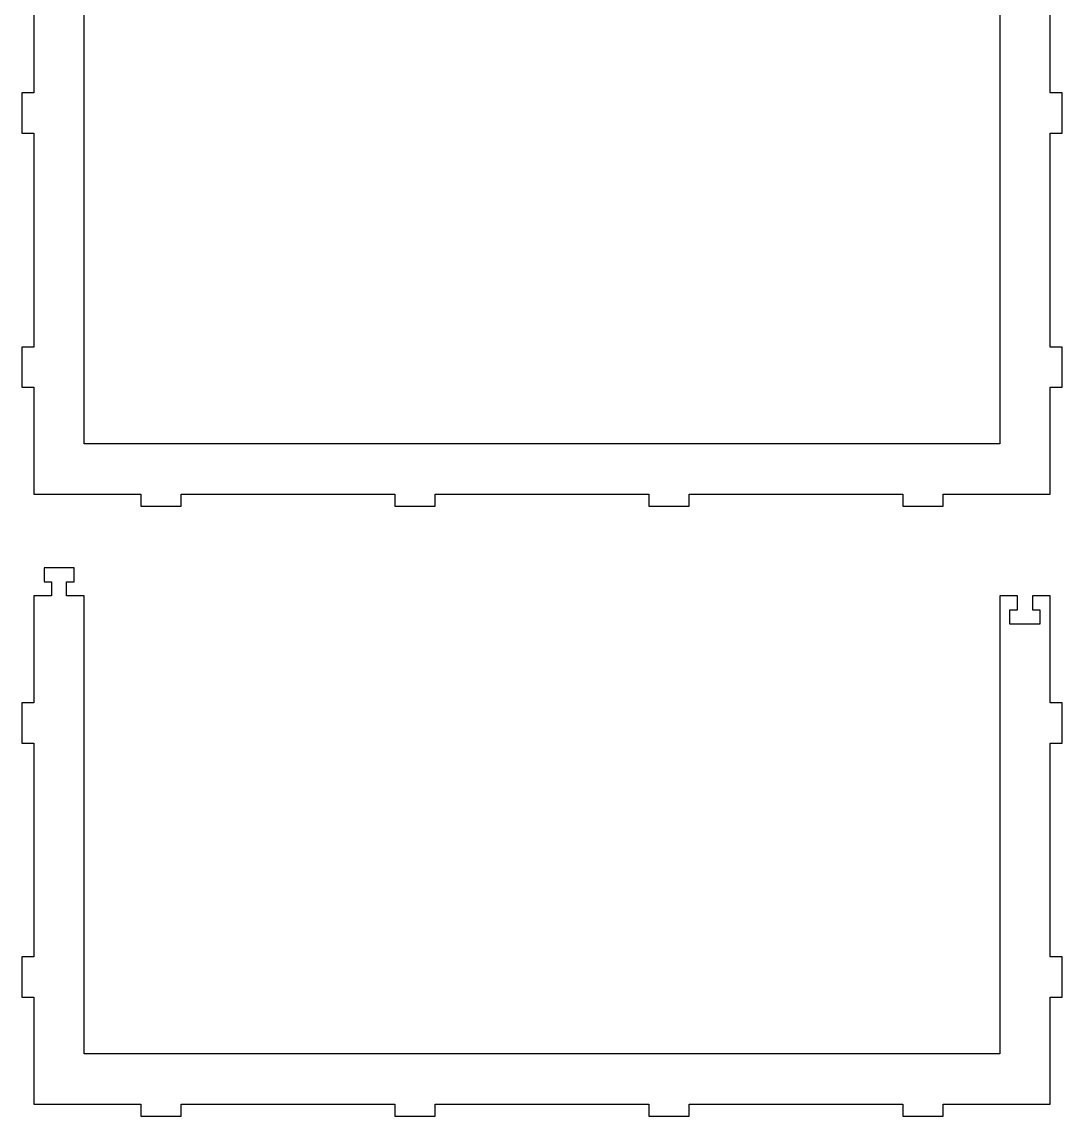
# Model space of a CAD drawing. Extents: x 0 to 927, y -6 to 1176.
# Drawn here: x 410 to 927, y -6 to 538 of the extents above; entities that cross this region are included whole.
import ezdxf

# ---------------------------------------------------------------- set-up
doc = ezdxf.new("R2010")
doc.units = 0
doc.layers.get('0').update_dxf_attribs({"linetype": 'CONTINUOUS'})

msp = doc.modelspace()

# ---------------------------------------------------------------- linework, layer by layer
for points in [[(415.8, 555.5), (415.8, 502.375), (409.8, 502.375), (409.8, 482.375), (415.8, 482.375), (415.8, 376.125), (409.8, 376.125), (409.8, 356.125), (415.8, 356.125), (415.8, 303), (468.925, 303), (468.925, 297), (488.925, 297), (488.925, 303), (595.175, 303), (595.175, 297), (615.175, 297), (615.175, 303), (721.425, 303), (721.425, 297), (741.425, 297), (741.425, 303), (847.675, 303), (847.675, 297), (867.675, 297), (867.675, 303), (920.8, 303), (920.8, 356.125), (926.8, 356.125), (926.8, 376.125), (920.8, 376.125), (920.8, 482.375), (926.8, 482.375), (926.8, 502.375), (920.8, 502.375), (920.8, 555.5)], [(895.8, 555.5), (895.8, 328), (440.8, 328), (440.8, 555.5)]]:
    msp.add_lwpolyline(points)
msp.add_lwpolyline([(488.925, 0), (595.175, 0), (595.175, -6), (615.175, -6), (615.175, 0), (721.425, 0), (721.425, -6), (741.425, -6), (741.425, 0), (847.675, 0), (847.675, -6), (867.675, -6), (867.675, 0), (920.8, 0), (920.8, 53.125), (926.8, 53.125), (926.8, 73.125), (920.8, 73.125), (920.8, 179.375), (926.8, 179.375), (926.8, 199.375), (920.8, 199.375), (920.8, 252.5), (912.05, 252.5), (912.05, 245.5), (915.8, 245.5), (915.8, 238.5), (900.8, 238.5), (900.8, 245.5), (904.55, 245.5), (904.55, 252.5), (895.8, 252.5), (895.8, 25), (440.8, 25), (440.8, 252.5), (432.05, 252.5), (432.05, 259.5), (435.8, 259.5), (435.8, 266.5), (420.8, 266.5), (420.8, 259.5), (424.55, 259.5), (424.55, 252.5), (415.8, 252.5), (415.8, 199.375), (409.8, 199.375), (409.8, 179.375), (415.8, 179.375), (415.8, 73.125), (409.8, 73.125), (409.8, 53.125), (415.8, 53.125), (415.8, 0), (468.925, 0), (468.925, -6), (488.925, -6)], close=True)

doc.saveas('drawing.dxf')
